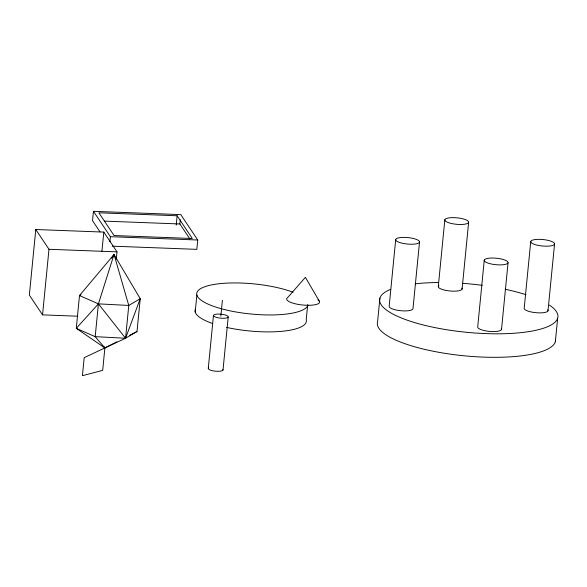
<?xml version="1.0" encoding="UTF-8"?>
<svg xmlns="http://www.w3.org/2000/svg" width="587" height="587" viewBox="0 0 587 587"><rect width="100%" height="100%" fill="white"/><g stroke="black" fill="none" stroke-linecap="round" stroke-linejoin="round"><path stroke-width="0.88" d="M116.285 259.146L117.004 251.86L103.804 232.092L35.778 229.517L29.35 295.107L42.55 314.874L77.917 316.217M42.55 314.874L48.978 249.284L35.778 229.517M112.205 246.158L196.821 249.358L197.738 240.002L180.789 214.615L93.45 211.313L92.533 220.668L100.003 231.865M101.933 251.221L103.804 232.092M109.894 241.8L110.393 236.693L93.45 211.313M103.899 346.44L104.875 347.944L102.681 370.353L82.422 375.687L84.19 357.652L125.559 338.237L137.006 331.508L140.227 298.717L114.039 254.479L79.494 295.555L76.281 328.346L104.875 347.944L116.923 341.781M176.203 225.122L177.12 215.767L98.88 212.802L114.061 235.541L192.301 238.505L177.12 215.767M189.843 238.902L179.871 223.97L180.29 219.721M195.207 311.983L196.865 295.041M208.275 368.387L213.477 315.366M220.837 316.18L222.392 300.324M223.009 370.008L228.204 316.987A7.418 2.01 5.6 0 0 217.608 314.074A7.418 2.01 5.6 0 0 216.706 317.472A7.418 2.01 5.6 0 0 228.204 316.987M307.705 304.638L306.216 319.798A55.904 15.13 5.6 0 1 226.56 327.385M379.906 298.101L377.602 321.603A89.569 24.236 5.6 0 0 462.072 355.583A89.569 24.236 5.6 0 0 555.632 340.167M395.711 239.496L389.174 306.179A11.982 3.243 5.6 0 0 400.239 310.662A11.982 3.243 5.6 0 0 412.969 308.799L419.514 242.115A11.982 3.243 5.6 0 0 402.388 237.405A11.982 3.243 5.6 0 0 400.943 242.901A11.982 3.243 5.6 0 0 419.514 242.115M438.298 286.441L444.836 219.758M462.094 289.053L468.631 222.37A11.982 3.243 5.6 0 0 451.513 217.66A11.982 3.243 5.6 0 0 450.06 223.155A11.982 3.243 5.6 0 0 468.631 222.37M484.253 260.151L477.715 326.834A11.982 3.243 5.6 0 0 490.336 331.464A11.982 3.243 5.6 0 0 501.327 328.588M501.511 329.454L508.048 262.771A11.982 3.243 5.6 0 0 490.93 258.06A11.982 3.243 5.6 0 0 489.477 263.556A11.982 3.243 5.6 0 0 508.048 262.771M530.743 241.462L524.206 308.146A11.982 3.243 5.6 0 0 536.834 312.768A11.982 3.243 5.6 0 0 547.818 309.892M548.001 310.758L554.546 244.075A11.982 3.243 5.6 0 0 537.421 239.364A11.982 3.243 5.6 0 0 535.975 244.86A11.982 3.243 5.6 0 0 554.546 244.075M555.346 341.729L557.65 318.227M111.53 258.214L114.039 254.479L128.773 305.445L125.559 338.237L95.197 336.659L76.281 328.346L98.411 303.861L114.039 254.479L114.406 256.277M81.021 294.659L79.494 295.555L98.411 303.861L128.773 305.445L140.227 298.717L125.559 338.237L98.411 303.861L95.197 336.659L104.875 347.944M129.778 335.206L137.006 331.508M104.354 221.116L179.871 223.97M110.393 236.693L197.738 240.002M48.978 249.284L117.004 251.86M319.299 301.168L305.409 277.328L287.557 297.675A16.546 4.476 5.6 0 0 304.132 305.137A16.546 4.476 5.6 0 0 317.934 299.928M222.891 369.472A7.418 2.01 5.6 0 1 215.121 371.16A7.418 2.01 5.6 0 1 208.664 367.902M549.395 305.079A89.569 24.236 5.6 0 1 465.953 332.235A89.569 24.236 5.6 0 1 390.744 289.296M415.222 283.837A89.569 24.236 5.6 0 1 438.408 282.516M462.615 283.316A89.569 24.236 5.6 0 1 482.294 285.326M505.128 289.23A89.569 24.236 5.6 0 1 526.018 294.696M461.91 288.188A11.982 3.243 5.6 0 1 449.363 290.917A11.982 3.243 5.6 0 1 438.922 285.664M212.604 323.51A55.904 15.13 5.6 0 1 195.236 309.598M307.845 305.233A55.904 15.13 5.6 0 1 234.433 311.704A55.904 15.13 5.6 0 1 205.626 286.449A55.904 15.13 5.6 0 1 293.052 292.267"/></g></svg>
